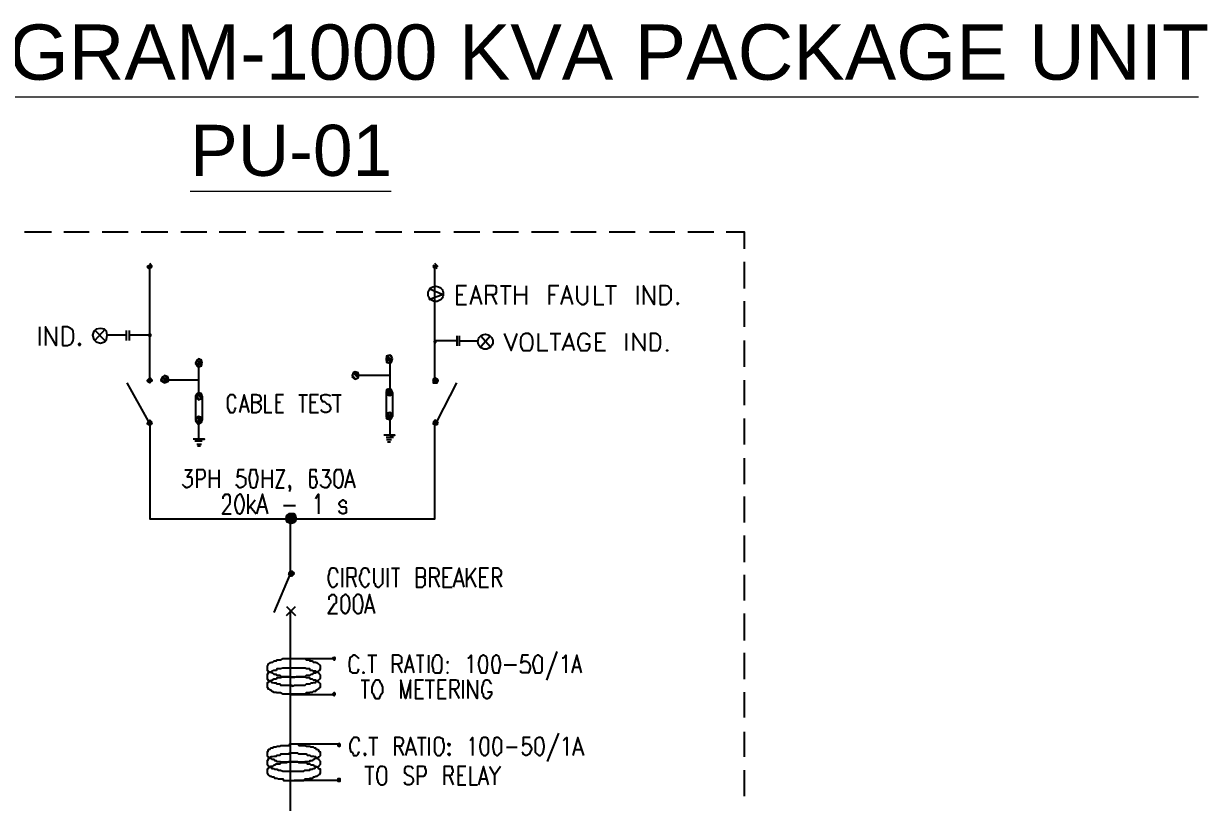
# Model space of a CAD drawing. Header units: inches. Extents: x 105.5 to 113.1, y 43.8 to 60.2.
# Drawn here: x 107.605 to 111.108, y 57.873 to 60.177 of the extents above; entities that cross this region are included whole.
import ezdxf

# ---------------------------------------------------------------- set-up
doc = ezdxf.new("R2010")
doc.units = ezdxf.units.IN
doc.header["$MEASUREMENT"] = 0
doc.layers.add('PDF_Geometry', color=7, linetype='Continuous', true_color=0x989898)
doc.layers.add('PDF_Solid Fills', color=7, linetype='Continuous')
doc.layers.add('PDF_Text', color=7, linetype='Continuous')
doc.styles.add('PDF ArialMT', font='arial.ttf')

msp = doc.modelspace()

# ---------------------------------------------------------------- linework, layer by layer
at = {"layer": 'PDF_Geometry', "color": 7, "lineweight": 5, "true_color": 0xffffff}
for points in [[(105.7075, 59.9608), (111.0821, 59.9608)], [(108.0973, 59.6818), (108.6923, 59.6818)]]:
    msp.add_lwpolyline(points, dxfattribs=at)
at = {"layer": 'PDF_Geometry', "color": 7, "lineweight": 25, "true_color": 0xffffff}
for points in [[(107.6076, 59.5614), (107.6869, 59.5614)], [(107.7238, 59.5614), (107.7991, 59.5614)], [(107.8374, 59.5614), (107.914, 59.5614)], [(107.9523, 59.5614), (108.0316, 59.5614)], [(108.0699, 59.5614), (108.1465, 59.5614)], [(108.1835, 59.5614), (108.2628, 59.5614)], [(108.3011, 59.5614), (108.3763, 59.5614)], [(108.416, 59.5614), (108.4913, 59.5614)], [(108.5296, 59.5614), (108.6089, 59.5614)], [(108.6458, 59.5614), (108.7238, 59.5614)], [(108.7607, 59.5614), (108.8373, 59.5614)], [(108.8784, 59.5614), (108.955, 59.5614)], [(108.9933, 59.5614), (109.0699, 59.5614)], [(109.1082, 59.5614), (109.1875, 59.5614)], [(109.2245, 59.5614), (109.2997, 59.5614)], [(109.338, 59.5614), (109.4146, 59.5614)], [(109.457, 59.5614), (109.5323, 59.5614)], [(109.5706, 59.5614), (109.6472, 59.5614)], [(109.6841, 59.5614), (109.7375, 59.5614), (109.7375, 59.5108)], [(107.9783, 59.452), (107.9701, 59.4602)], [(107.9755, 59.452), (107.9701, 59.4574)], [(107.981, 59.452), (107.9742, 59.4629)], [(107.9851, 59.4547), (107.9755, 59.4629)], [(107.9851, 59.4574), (107.9783, 59.467)], [(107.9783, 59.1209), (107.9783, 59.4574)], [(108.8291, 59.452), (108.8168, 59.4629)], [(108.825, 59.452), (108.8168, 59.4602)], [(108.8223, 59.452), (108.8168, 59.4574)], [(108.8291, 59.4547), (108.8209, 59.4629)], [(108.8319, 59.4574), (108.8223, 59.467)], [(108.8223, 59.1209), (108.8223, 59.4574)], [(109.7375, 59.4725), (109.7375, 59.3932)], [(108.8045, 59.3932), (108.8469, 59.3754), (108.8045, 59.3603)], [(108.9153, 59.4014), (108.8866, 59.4014), (108.8866, 59.3466), (108.9153, 59.3466)], [(108.9605, 59.3466), (108.9427, 59.4014), (108.9263, 59.3466)], [(108.9728, 59.3754), (108.996, 59.3754), (109.0015, 59.3781), (109.0042, 59.3822), (109.0042, 59.3863), (109.0042, 59.3904), (109.0042, 59.3959), (109.0015, 59.4), (108.996, 59.4014), (108.9728, 59.4014), (108.9728, 59.3466)], [(109.0165, 59.4014), (109.048, 59.4014)], [(109.0302, 59.4014), (109.0302, 59.3466)], [(109.059, 59.4014), (109.059, 59.3466)], [(109.0918, 59.4014), (109.0918, 59.3466)], [(109.1889, 59.4014), (109.1602, 59.4014), (109.1602, 59.3466)], [(109.2299, 59.3466), (109.2122, 59.4014), (109.1944, 59.3466)], [(109.2423, 59.4014), (109.2423, 59.3644), (109.245, 59.3562), (109.2518, 59.3494), (109.2559, 59.3466), (109.2628, 59.3466), (109.2682, 59.3494), (109.2737, 59.3562), (109.2737, 59.3644), (109.2737, 59.4014)], [(109.2956, 59.4014), (109.2956, 59.3466), (109.3216, 59.3466)], [(109.3271, 59.4014), (109.3599, 59.4014)], [(109.3421, 59.4014), (109.3421, 59.3466)], [(109.4215, 59.4014), (109.4215, 59.3466)], [(109.4707, 59.4014), (109.4707, 59.3466), (109.4392, 59.4014), (109.4392, 59.3466)], [(108.8866, 59.3754), (108.9044, 59.3754)], [(108.9317, 59.3672), (108.955, 59.3672)], [(108.9906, 59.3754), (109.0042, 59.3466)], [(109.059, 59.3754), (109.0918, 59.3754)], [(109.1602, 59.3754), (109.178, 59.3754)], [(109.2012, 59.3672), (109.2245, 59.3672)], [(109.7375, 59.3562), (109.7375, 59.2796)], [(107.6513, 59.2796), (107.6513, 59.2249)], [(107.7006, 59.2796), (107.7006, 59.2249), (107.6691, 59.2796), (107.6691, 59.2249)], [(107.9085, 59.255), (107.8524, 59.255), (107.8497, 59.2673), (107.8442, 59.2728), (107.8319, 59.2755), (107.8196, 59.2728), (107.8128, 59.2673), (107.8086, 59.255), (107.8128, 59.2427), (107.8196, 59.2358), (107.8319, 59.2317), (107.8442, 59.2358), (107.8497, 59.2427), (107.8524, 59.255)], [(107.8456, 59.2728), (107.8141, 59.2386)], [(107.8169, 59.2687), (107.8456, 59.2386)], [(107.9085, 59.2687), (107.9085, 59.2399)], [(107.9167, 59.2687), (107.9167, 59.2399)], [(107.9783, 59.255), (107.9167, 59.255)], [(107.9783, 59.2577), (107.9755, 59.2577), (107.9783, 59.2577)], [(107.9755, 59.2536), (107.9783, 59.2536), (107.9755, 59.2536)], [(107.9783, 59.2536), (107.981, 59.2536), (107.9783, 59.2536)], [(108.8866, 59.2536), (108.8866, 59.2235)], [(108.8934, 59.2536), (108.8934, 59.2235)], [(108.9577, 59.2536), (108.9864, 59.2208)], [(108.9864, 59.2536), (108.9577, 59.2208)], [(109.0275, 59.2605), (109.048, 59.2098), (109.0658, 59.2605)], [(109.1273, 59.2605), (109.1273, 59.2098), (109.1561, 59.2098)], [(109.1629, 59.2605), (109.1944, 59.2605)], [(109.178, 59.2605), (109.178, 59.2098)], [(109.2354, 59.2098), (109.219, 59.2605), (109.1985, 59.2098)], [(109.2806, 59.2495), (109.2778, 59.2536), (109.2737, 59.2577), (109.2682, 59.2605), (109.26, 59.2605), (109.2532, 59.2577), (109.2518, 59.2536), (109.2477, 59.2495), (109.245, 59.2399), (109.245, 59.229), (109.2477, 59.2208), (109.2518, 59.2139), (109.2532, 59.2098), (109.26, 59.2098), (109.2682, 59.2098), (109.2737, 59.2098), (109.2778, 59.2139), (109.2806, 59.2208), (109.2806, 59.229), (109.2682, 59.229)], [(109.3271, 59.2605), (109.2983, 59.2605), (109.2983, 59.2098), (109.3271, 59.2098)], [(109.3886, 59.2605), (109.3886, 59.2098)], [(109.442, 59.2605), (109.442, 59.2098), (109.4091, 59.2605), (109.4091, 59.2098)], [(108.8866, 59.2386), (108.8223, 59.2386), (108.825, 59.2386), (108.8223, 59.2386), (108.825, 59.2386), (108.8223, 59.2386)], [(108.8934, 59.2386), (108.9481, 59.2386)], [(109.2067, 59.2249), (109.2299, 59.2249)], [(109.2983, 59.2358), (109.3148, 59.2358)], [(109.7375, 59.2399), (109.7375, 59.162)], [(108.1246, 59.162), (108.1137, 59.1756)], [(108.1315, 59.1647), (108.1178, 59.1798)], [(108.1329, 59.1674), (108.1192, 59.1811)], [(108.1329, 59.1729), (108.1246, 59.1852)], [(108.691, 59.1756), (108.6773, 59.188)], [(108.6855, 59.1729), (108.6773, 59.1811)], [(108.6937, 59.1756), (108.6787, 59.1907)], [(108.6964, 59.1798), (108.6814, 59.1934)], [(108.6964, 59.1852), (108.6882, 59.1962)], [(108.6882, 59.1852), (108.6882, 59.0854)], [(108.1219, 59.162), (108.1137, 59.1702)], [(108.1219, 59.1729), (108.1219, 59.0744)], [(108.5952, 59.1291), (108.5802, 59.1442)], [(108.5966, 59.1319), (108.5815, 59.1469)], [(108.5966, 59.136), (108.5884, 59.1469)], [(107.981, 58.991), (107.9742, 59.0006), (107.9112, 59.1141)], [(107.9851, 59.1209), (107.981, 59.1182), (107.9783, 59.1141), (107.9742, 59.1182), (107.9701, 59.1209), (107.9742, 59.125), (107.9783, 59.1291), (107.981, 59.125), (107.9851, 59.1209), (107.9783, 59.1291)], [(107.9783, 59.1141), (107.9701, 59.1223)], [(107.9755, 59.1141), (107.9701, 59.1209)], [(107.981, 59.1182), (107.9742, 59.125)], [(107.9851, 59.1182), (107.9755, 59.125)], [(108.0248, 59.1141), (108.0111, 59.125)], [(108.0207, 59.1141), (108.0111, 59.1209)], [(108.0289, 59.1141), (108.0138, 59.1319)], [(108.0316, 59.1209), (108.0166, 59.1319)], [(108.0344, 59.1223), (108.022, 59.136)], [(108.1219, 59.1223), (108.022, 59.1223)], [(108.5884, 59.125), (108.5774, 59.1373)], [(108.5856, 59.125), (108.5774, 59.1319)], [(108.6882, 59.136), (108.5856, 59.136)], [(108.8168, 59.1209), (108.8223, 59.1291)], [(108.8168, 59.1182), (108.825, 59.1291)], [(108.825, 59.1141), (108.8319, 59.1209), (108.8291, 59.125), (108.8223, 59.1291), (108.8168, 59.125), (108.8168, 59.1209), (108.8168, 59.1141), (108.8223, 59.1141), (108.8291, 59.1141), (108.8319, 59.1209)], [(108.8168, 59.1141), (108.8291, 59.125)], [(108.8209, 59.1141), (108.8319, 59.1223)], [(108.8209, 58.991), (108.8291, 59.0006), (108.8866, 59.1141)], [(109.7375, 59.1223), (109.7375, 59.0484)], [(108.1246, 59.0635), (108.1137, 59.0785)], [(108.1219, 59.0635), (108.1137, 59.0744), (108.1137, 59.0334), (108.1137, 59.0033)], [(108.1315, 59.0676), (108.1178, 59.0813)], [(108.1329, 59.0703), (108.1192, 59.0854)], [(108.1329, 59.0772), (108.1246, 59.0854)], [(108.1329, 59.0744), (108.1329, 59.0334), (108.1329, 59.0033), (108.1246, 59.0142)], [(108.2327, 59.0676), (108.23, 59.0744), (108.2286, 59.0772), (108.2259, 59.0785), (108.2149, 59.0785), (108.2136, 59.0772), (108.2108, 59.0744), (108.2081, 59.0676), (108.2081, 59.0594), (108.2081, 59.0484), (108.2081, 59.0416), (108.2108, 59.0347), (108.2136, 59.0293), (108.2149, 59.0265), (108.2259, 59.0265), (108.2286, 59.0293), (108.23, 59.0347), (108.2327, 59.0416)], [(108.2724, 59.0265), (108.2573, 59.0785), (108.2437, 59.0265)], [(108.2806, 59.0566), (108.2943, 59.0566), (108.3011, 59.0594), (108.3038, 59.0594), (108.3079, 59.0635), (108.3079, 59.0703), (108.3038, 59.0772), (108.3011, 59.0772), (108.2943, 59.0785), (108.2806, 59.0785), (108.2806, 59.0265), (108.2943, 59.0265), (108.3011, 59.0293), (108.3038, 59.0334), (108.3079, 59.0375), (108.3079, 59.0443), (108.3038, 59.0498), (108.3011, 59.0525), (108.2943, 59.0566)], [(108.3189, 59.0785), (108.3189, 59.0265), (108.3394, 59.0265)], [(108.3736, 59.0785), (108.3517, 59.0785), (108.3517, 59.0265), (108.3736, 59.0265)], [(108.4188, 59.0785), (108.4447, 59.0785)], [(108.4297, 59.0785), (108.4297, 59.0265)], [(108.4776, 59.0785), (108.453, 59.0785), (108.453, 59.0265), (108.4776, 59.0265)], [(108.5131, 59.0744), (108.509, 59.0772), (108.5022, 59.0785), (108.4954, 59.0785), (108.4885, 59.0772), (108.4844, 59.0744), (108.4844, 59.0676), (108.4885, 59.0621), (108.4885, 59.0594), (108.4954, 59.0594), (108.5022, 59.0525), (108.509, 59.0498), (108.509, 59.0484), (108.5131, 59.0416), (108.5131, 59.0347), (108.509, 59.0293), (108.5022, 59.0265), (108.4954, 59.0265), (108.4885, 59.0293), (108.4844, 59.0347)], [(108.5172, 59.0785), (108.5446, 59.0785)], [(108.5337, 59.0785), (108.5337, 59.0265)], [(108.691, 59.0772), (108.6773, 59.0922)], [(108.6855, 59.0772), (108.6773, 59.0854), (108.6773, 59.0443), (108.6773, 59.0142)], [(108.6937, 59.0785), (108.6787, 59.0936)], [(108.6964, 59.0813), (108.6814, 59.0963)], [(108.6964, 59.0881), (108.6882, 59.0963)], [(108.6964, 59.0854), (108.6964, 59.0443), (108.6964, 59.0142), (108.6882, 59.0265)], [(108.2464, 59.0443), (108.2655, 59.0443)], [(108.3517, 59.0566), (108.3654, 59.0566)], [(108.453, 59.0566), (108.4694, 59.0566)], [(107.9851, 58.991), (107.9755, 59.0033)], [(107.9851, 58.9964), (107.9783, 59.0033)], [(108.1219, 59.0033), (108.1219, 58.9472), (108.1397, 58.9472), (108.1069, 58.9472)], [(108.1246, 58.9937), (108.1137, 59.006)], [(108.1219, 58.9937), (108.1137, 59.0006)], [(108.1315, 58.9937), (108.1178, 59.0115)], [(108.1329, 59.0006), (108.1192, 59.0115)], [(108.6882, 59.0142), (108.6882, 58.9595), (108.7033, 58.9595), (108.6705, 58.9595)], [(108.691, 59.006), (108.6773, 59.0183)], [(108.6855, 59.006), (108.6773, 59.0115)], [(108.6937, 59.006), (108.6787, 59.0238)], [(108.6964, 59.0115), (108.6814, 59.0238)], [(108.8168, 58.9964), (108.8223, 59.0033)], [(108.8168, 58.991), (108.825, 59.0033)], [(109.7375, 59.0088), (109.7375, 58.9322)], [(107.9783, 58.9896), (107.9701, 58.9964)], [(107.9755, 58.9896), (107.9701, 58.9937)], [(107.9783, 58.9937), (107.9783, 58.7119), (108.8223, 58.7119), (108.8223, 58.9937)], [(108.8209, 58.9896), (108.8291, 58.9964)], [(108.825, 58.9896), (108.8291, 58.9937)], [(108.1329, 58.9417), (108.111, 58.9417)], [(108.1315, 58.9322), (108.1178, 58.9322)], [(108.6992, 58.9527), (108.6773, 58.9527)], [(108.6937, 58.9458), (108.6787, 58.9458)], [(108.691, 58.939), (108.6814, 58.939)], [(108.1287, 58.9267), (108.1192, 58.9267)], [(109.7375, 58.8911), (109.7375, 58.8145)], [(108.0822, 58.8569), (108.1028, 58.8569), (108.0891, 58.8364), (108.0959, 58.8364), (108.1, 58.8364), (108.1028, 58.8323), (108.1028, 58.8241), (108.1028, 58.8172), (108.1028, 58.8131), (108.0959, 58.8063), (108.0891, 58.8036), (108.0863, 58.8036), (108.0822, 58.8063), (108.0781, 58.8104), (108.0754, 58.8131)], [(108.1178, 58.8296), (108.1329, 58.8296), (108.137, 58.8323), (108.1397, 58.8364), (108.1424, 58.8391), (108.1424, 58.8473), (108.1397, 58.8542), (108.137, 58.8569), (108.1329, 58.8569), (108.1178, 58.8569), (108.1178, 58.8036)], [(108.1547, 58.8569), (108.1547, 58.8036)], [(108.1547, 58.8323), (108.1821, 58.8323)], [(108.1821, 58.8569), (108.1821, 58.8036)], [(108.2573, 58.8569), (108.2396, 58.8569), (108.2368, 58.8364), (108.2396, 58.8364), (108.2437, 58.8391), (108.2478, 58.8391), (108.2546, 58.8364), (108.2614, 58.8323), (108.2614, 58.8241), (108.2614, 58.8172), (108.2614, 58.8131), (108.2546, 58.8063), (108.2478, 58.8036), (108.2437, 58.8036), (108.2396, 58.8063), (108.2368, 58.8104), (108.2327, 58.8131)], [(108.3121, 58.8569), (108.3121, 58.8036)], [(108.3121, 58.8323), (108.3394, 58.8323)], [(108.3394, 58.8569), (108.3394, 58.8036)], [(108.3517, 58.8569), (108.3763, 58.8569), (108.3517, 58.8036), (108.3763, 58.8036)], [(108.4707, 58.8501), (108.4707, 58.8569), (108.4653, 58.8569), (108.4598, 58.8569), (108.453, 58.8569), (108.4516, 58.8473), (108.4516, 58.8364), (108.4516, 58.8213), (108.4516, 58.8131), (108.453, 58.8063), (108.4598, 58.8036), (108.4625, 58.8036), (108.4694, 58.8063), (108.4707, 58.8131), (108.4735, 58.8172), (108.4735, 58.8213), (108.4707, 58.8296), (108.4694, 58.8364), (108.4625, 58.8364), (108.4598, 58.8364), (108.453, 58.8364), (108.4516, 58.8296), (108.4516, 58.8213)], [(108.4885, 58.8569), (108.509, 58.8569), (108.4981, 58.8364), (108.5022, 58.8364), (108.5063, 58.8364), (108.509, 58.8323), (108.5131, 58.8241), (108.5131, 58.8172), (108.509, 58.8131), (108.5063, 58.8063), (108.5008, 58.8036), (108.4954, 58.8036), (108.4885, 58.8063), (108.4844, 58.8104), (108.4844, 58.8131)], [(108.5856, 58.8036), (108.5706, 58.8569), (108.5555, 58.8036)], [(108.3941, 58.8063), (108.3914, 58.8036), (108.3914, 58.8063), (108.3914, 58.8104), (108.3941, 58.8063), (108.3941, 58.7995), (108.3914, 58.7954), (108.3914, 58.7926)], [(108.5624, 58.8213), (108.5815, 58.8213)], [(108.1958, 58.7707), (108.1958, 58.7776), (108.1985, 58.7803), (108.2012, 58.7844), (108.2108, 58.7844), (108.2136, 58.7803), (108.2149, 58.7776), (108.2149, 58.7707), (108.2149, 58.7694), (108.2149, 58.7625), (108.2136, 58.7543), (108.193, 58.727), (108.219, 58.727)], [(108.2683, 58.7844), (108.2683, 58.727)], [(108.2902, 58.7666), (108.2683, 58.7393)], [(108.3271, 58.727), (108.3121, 58.7844), (108.2943, 58.727)], [(108.4694, 58.7707), (108.4707, 58.7735), (108.4776, 58.7844), (108.4776, 58.727)], [(108.5597, 58.7557), (108.5597, 58.7625), (108.5528, 58.7666), (108.5473, 58.7666), (108.5419, 58.7625), (108.5378, 58.7557), (108.5419, 58.7516), (108.5446, 58.7475), (108.5555, 58.7475), (108.5597, 58.7447), (108.5597, 58.7393), (108.5597, 58.7365), (108.5597, 58.7297), (108.5528, 58.727), (108.5473, 58.727), (108.5419, 58.7297), (108.5378, 58.7365)], [(109.7375, 58.7776), (109.7375, 58.701)], [(108.2765, 58.7475), (108.2929, 58.727)], [(108.3011, 58.7475), (108.3216, 58.7475)], [(108.3736, 58.7516), (108.4092, 58.7516)], [(108.3941, 58.7119), (108.3941, 58.5491), (108.3941, 58.5464)], [(109.7375, 58.6627), (109.7375, 58.5833)], [(108.3941, 58.5491), (108.3449, 58.4342)], [(108.3914, 58.5573), (108.4051, 58.5491), (108.3982, 58.5423), (108.39, 58.5505), (108.3941, 58.5573)], [(108.401, 58.5464), (108.3914, 58.5546)], [(108.3914, 58.5464), (108.401, 58.5546)], [(108.535, 58.5505), (108.5337, 58.5573), (108.5296, 58.5642), (108.5241, 58.5655), (108.5172, 58.5655), (108.5131, 58.5642), (108.509, 58.5573), (108.509, 58.5505), (108.5063, 58.5423), (108.5063, 58.5313), (108.509, 58.5218), (108.509, 58.5204), (108.5131, 58.5136), (108.5172, 58.5095), (108.5241, 58.5095), (108.5296, 58.5136), (108.5337, 58.5204), (108.535, 58.5218)], [(108.5473, 58.5655), (108.5473, 58.5095)], [(108.5624, 58.5396), (108.5802, 58.5396), (108.5856, 58.5423), (108.5884, 58.5423), (108.5884, 58.5491), (108.5884, 58.5546), (108.5884, 58.5601), (108.5856, 58.5642), (108.5802, 58.5655), (108.5624, 58.5655), (108.5624, 58.5095)], [(108.628, 58.5505), (108.6267, 58.5573), (108.6239, 58.5642), (108.6171, 58.5655), (108.613, 58.5655), (108.6089, 58.5642), (108.6034, 58.5573), (108.6034, 58.5505), (108.5993, 58.5423), (108.5993, 58.5313), (108.6034, 58.5218), (108.6034, 58.5204), (108.6089, 58.5136), (108.613, 58.5095), (108.6171, 58.5095), (108.6239, 58.5136), (108.6267, 58.5204), (108.628, 58.5218)], [(108.6417, 58.5655), (108.6417, 58.5245), (108.6445, 58.5204), (108.6458, 58.5136), (108.6527, 58.5095), (108.6568, 58.5095), (108.6609, 58.5136), (108.6677, 58.5204), (108.6677, 58.5245), (108.6677, 58.5655)], [(108.6814, 58.5655), (108.6814, 58.5095)], [(108.6937, 58.5655), (108.717, 58.5655)], [(108.706, 58.5655), (108.706, 58.5095)], [(108.7676, 58.5396), (108.7854, 58.5396), (108.7895, 58.5423), (108.7936, 58.5423), (108.7936, 58.5491), (108.7936, 58.5546), (108.7936, 58.5601), (108.7895, 58.5642), (108.7854, 58.5655), (108.7676, 58.5655), (108.7676, 58.5095), (108.7854, 58.5095), (108.7895, 58.5136), (108.7936, 58.5163), (108.7936, 58.5218), (108.7936, 58.5272), (108.7936, 58.5341), (108.7895, 58.5368), (108.7854, 58.5396)], [(108.8072, 58.5396), (108.8223, 58.5396), (108.8291, 58.5423), (108.8319, 58.5423), (108.8346, 58.5491), (108.8346, 58.5546), (108.8319, 58.5601), (108.8291, 58.5642), (108.8223, 58.5655), (108.8072, 58.5655), (108.8072, 58.5095)], [(108.8729, 58.5655), (108.8469, 58.5655), (108.8469, 58.5095), (108.8729, 58.5095)], [(108.9085, 58.5095), (108.8934, 58.5655), (108.8756, 58.5095)], [(108.9153, 58.5655), (108.9153, 58.5095)], [(108.9427, 58.5655), (108.9153, 58.5272)], [(108.981, 58.5655), (108.955, 58.5655), (108.955, 58.5095), (108.981, 58.5095)], [(108.9933, 58.5396), (109.0083, 58.5396), (109.0124, 58.5423), (109.0165, 58.5423), (109.0193, 58.5491), (109.0193, 58.5546), (109.0165, 58.5601), (109.0124, 58.5642), (109.0083, 58.5655), (108.9933, 58.5655), (108.9933, 58.5095)], [(109.7375, 58.5464), (109.7375, 58.4698)], [(108.5774, 58.5396), (108.5884, 58.5095)], [(108.8209, 58.5396), (108.8346, 58.5095)], [(108.8469, 58.5396), (108.8606, 58.5396)], [(108.8825, 58.5272), (108.9016, 58.5272)], [(108.9263, 58.5423), (108.9427, 58.5095)], [(108.955, 58.5396), (108.9728, 58.5396)], [(109.0042, 58.5396), (109.0193, 58.5095)], [(108.509, 58.4725), (108.509, 58.4766), (108.509, 58.4807), (108.5131, 58.4835), (108.5159, 58.4876), (108.5241, 58.4876), (108.5268, 58.4835), (108.5296, 58.4807), (108.5296, 58.4766), (108.5296, 58.4698), (108.5296, 58.4629), (108.5241, 58.4588), (108.5063, 58.4315), (108.5337, 58.4315)], [(108.6445, 58.4315), (108.628, 58.4876), (108.6144, 58.4315)], [(108.3832, 58.452), (108.4092, 58.426)], [(108.3832, 58.426), (108.4092, 58.452)], [(108.3941, 58.4397), (108.3941, 57.1784), (108.3941, 57.1278), (108.3941, 56.7571)], [(108.6212, 58.4479), (108.6417, 58.4479)], [(109.7375, 58.4315), (109.7375, 58.3521)], [(108.5966, 58.2974), (108.5952, 58.3002), (108.5911, 58.3043), (108.5856, 58.3084), (108.5802, 58.3084), (108.5774, 58.3043), (108.5706, 58.3002), (108.5706, 58.2974), (108.5679, 58.2865), (108.5679, 58.2755), (108.5706, 58.2673), (108.5706, 58.2605), (108.5774, 58.2564), (108.5802, 58.2564), (108.5856, 58.2564), (108.5911, 58.2564), (108.5952, 58.2605), (108.5966, 58.2673)], [(108.6239, 58.3084), (108.6499, 58.3084)], [(108.6349, 58.3084), (108.6349, 58.2564)], [(108.6964, 58.2824), (108.7142, 58.2824), (108.7211, 58.2851), (108.7238, 58.2865), (108.7238, 58.2933), (108.7238, 58.3002), (108.7238, 58.3015), (108.7211, 58.3043), (108.7142, 58.3084), (108.6964, 58.3084), (108.6964, 58.2564)], [(108.7607, 58.2564), (108.7471, 58.3084), (108.732, 58.2564)], [(108.7676, 58.3084), (108.7895, 58.3084)], [(108.7785, 58.3084), (108.7785, 58.2564)], [(108.8031, 58.3084), (108.8031, 58.2564)], [(108.9194, 58.3002), (108.9222, 58.3002), (108.929, 58.3084), (108.929, 58.2564)], [(109.0986, 58.3084), (109.0808, 58.3084), (109.0767, 58.2851), (109.0808, 58.2865), (109.0863, 58.2906), (109.0918, 58.2906), (109.0986, 58.2865), (109.1014, 58.2824), (109.1041, 58.2755), (109.1041, 58.2701), (109.1014, 58.2605), (109.0986, 58.2564), (109.0918, 58.2564), (109.0863, 58.2564), (109.0808, 58.2564), (109.0767, 58.2578), (109.0767, 58.2632)], [(109.1834, 58.3193), (109.152, 58.2345)], [(109.1985, 58.3002), (109.2026, 58.3002), (109.2094, 58.3084), (109.2094, 58.2564)], [(109.2559, 58.2564), (109.2423, 58.3084), (109.2272, 58.2564)], [(109.7375, 58.3152), (109.7375, 58.2372)], [(108.5241, 58.2974), (108.3941, 58.2974)], [(108.7115, 58.2824), (108.7238, 58.2564)], [(108.7389, 58.2728), (108.7566, 58.2728)], [(109.0275, 58.2796), (109.0631, 58.2796)], [(109.234, 58.2728), (109.2518, 58.2728)], [(108.6034, 58.2345), (108.628, 58.2345)], [(108.6144, 58.2345), (108.6144, 58.1798)], [(108.7498, 58.1798), (108.7498, 58.2345), (108.7347, 58.1798), (108.7211, 58.2345), (108.7211, 58.1798)], [(108.7881, 58.2345), (108.7648, 58.2345), (108.7648, 58.1798), (108.7881, 58.1798)], [(108.7936, 58.2345), (108.8209, 58.2345)], [(108.8072, 58.2345), (108.8072, 58.1798)], [(108.8551, 58.2345), (108.8319, 58.2345), (108.8319, 58.1798), (108.8551, 58.1798)], [(108.8674, 58.2085), (108.8839, 58.2085), (108.8907, 58.2126), (108.8907, 58.214), (108.8934, 58.2195), (108.8934, 58.2236), (108.8907, 58.2277), (108.8907, 58.2318), (108.8839, 58.2345), (108.8674, 58.2345), (108.8674, 58.1798)], [(108.9044, 58.2345), (108.9044, 58.1798)], [(108.9468, 58.2345), (108.9468, 58.1798), (108.9194, 58.2345), (108.9194, 58.1798)], [(108.9906, 58.2236), (108.9864, 58.2263), (108.9837, 58.2318), (108.9782, 58.2345), (108.9728, 58.2345), (108.9687, 58.2318), (108.9646, 58.2263), (108.9646, 58.2236), (108.9605, 58.214), (108.9605, 58.1989), (108.9646, 58.1935), (108.9646, 58.188), (108.9687, 58.1825), (108.9728, 58.1798), (108.9782, 58.1798), (108.9837, 58.1825), (108.9864, 58.188), (108.9906, 58.1935), (108.9906, 58.1989), (108.9782, 58.1989)], [(108.7648, 58.2085), (108.7785, 58.2085)], [(108.8319, 58.2085), (108.8469, 58.2085)], [(108.8784, 58.2085), (108.8934, 58.1798)], [(109.7375, 58.1989), (109.7375, 58.1237)], [(108.5241, 58.1907), (108.3941, 58.1907)], [(108.5993, 58.0526), (108.5966, 58.0594), (108.5952, 58.0621), (108.5911, 58.0649), (108.5815, 58.0649), (108.5802, 58.0621), (108.5774, 58.0594), (108.5733, 58.0526), (108.5706, 58.0444), (108.5706, 58.0334), (108.5733, 58.0225), (108.5774, 58.0211), (108.5802, 58.0156), (108.5815, 58.0115), (108.5911, 58.0115), (108.5952, 58.0156), (108.5966, 58.0211), (108.5993, 58.0225)], [(108.6267, 58.0649), (108.6527, 58.0649)], [(108.639, 58.0649), (108.639, 58.0115)], [(108.7033, 58.0403), (108.717, 58.0403), (108.7238, 58.0403), (108.7252, 58.0444), (108.7293, 58.0512), (108.7293, 58.0553), (108.7252, 58.0621), (108.7238, 58.0621), (108.717, 58.0649), (108.7033, 58.0649), (108.7033, 58.0115)], [(108.7676, 58.0115), (108.7498, 58.0649), (108.7347, 58.0115)], [(108.7703, 58.0649), (108.7963, 58.0649)], [(108.7826, 58.0649), (108.7826, 58.0115)], [(108.8045, 58.0649), (108.8045, 58.0115)], [(108.9263, 58.0553), (108.929, 58.0594), (108.9331, 58.0649), (108.9331, 58.0115)], [(109.1041, 58.0649), (109.0836, 58.0649), (109.0836, 58.0403), (109.0836, 58.0444), (109.0904, 58.0471), (109.0945, 58.0471), (109.1014, 58.0444), (109.1041, 58.0403), (109.1082, 58.0334), (109.1082, 58.0266), (109.1041, 58.0211), (109.1014, 58.0156), (109.0945, 58.0115), (109.0904, 58.0115), (109.0836, 58.0156), (109.0836, 58.0184), (109.0808, 58.0211)], [(109.1875, 58.0772), (109.1547, 57.9937)], [(109.2026, 58.0553), (109.2067, 58.0594), (109.2122, 58.0649), (109.2122, 58.0115)], [(109.2628, 58.0115), (109.245, 58.0649), (109.2299, 58.0115)], [(109.7375, 58.0813), (109.7375, 58.0074)], [(108.5378, 58.0444), (108.4051, 58.0444)], [(108.7142, 58.0403), (108.7293, 58.0115)], [(108.7402, 58.0293), (108.7607, 58.0293)], [(109.0343, 58.0361), (109.0658, 58.0361)], [(109.2354, 58.0293), (109.2559, 58.0293)], [(108.6144, 57.9787), (108.6417, 57.9787)], [(108.628, 57.9787), (108.628, 57.924)], [(108.758, 57.9705), (108.7525, 57.9773), (108.7471, 57.9787), (108.7402, 57.9787), (108.7347, 57.9773), (108.732, 57.9705), (108.732, 57.965), (108.732, 57.9595), (108.7347, 57.9595), (108.7389, 57.9554), (108.7498, 57.95), (108.7525, 57.9486), (108.7566, 57.9445), (108.758, 57.9377), (108.758, 57.9336), (108.7525, 57.9267), (108.7471, 57.924), (108.7402, 57.924), (108.7347, 57.9267), (108.732, 57.9336)], [(108.7703, 57.95), (108.7881, 57.95), (108.7936, 57.9527), (108.7936, 57.9554), (108.7963, 57.9595), (108.7963, 57.9678), (108.7936, 57.9732), (108.7936, 57.9773), (108.7881, 57.9787), (108.7703, 57.9787), (108.7703, 57.924)], [(108.8497, 57.9527), (108.8674, 57.9527), (108.8729, 57.9554), (108.8729, 57.9595), (108.8756, 57.9623), (108.8756, 57.9678), (108.8729, 57.9732), (108.8729, 57.9773), (108.8674, 57.9787), (108.8497, 57.9787), (108.8497, 57.924)], [(108.8647, 57.9527), (108.8756, 57.924)], [(108.9139, 57.9787), (108.8907, 57.9787), (108.8907, 57.924), (108.9139, 57.924)], [(108.8907, 57.9527), (108.9044, 57.9527)], [(108.9263, 57.9787), (108.9263, 57.924), (108.9481, 57.924)], [(108.981, 57.924), (108.9659, 57.9787), (108.9509, 57.924)], [(108.9837, 57.9787), (108.9988, 57.9527), (108.9988, 57.924)], [(109.0165, 57.9787), (108.9988, 57.9527)], [(109.7375, 57.9678), (109.7375, 57.8911)], [(108.5378, 57.9377), (108.4051, 57.9377)], [(108.9577, 57.9418), (108.9755, 57.9418)]]:
    msp.add_lwpolyline(points, dxfattribs=at)
for points in [[(109.4885, 59.3466), (109.5063, 59.3466), (109.5117, 59.3494), (109.5172, 59.3562), (109.5213, 59.3603), (109.5213, 59.3672), (109.5213, 59.3822), (109.5213, 59.3904), (109.5172, 59.3932), (109.5117, 59.4), (109.5063, 59.4014), (109.4885, 59.4014)], [(109.5405, 59.3521), (109.5391, 59.3494), (109.5405, 59.3466), (109.5432, 59.3494)], [(107.7197, 59.2249), (107.7348, 59.2249), (107.7444, 59.229), (107.7471, 59.2317), (107.7512, 59.2386), (107.7526, 59.2468), (107.7526, 59.2577), (107.7512, 59.2673), (107.7471, 59.2728), (107.7444, 59.2755), (107.7348, 59.2796), (107.7197, 59.2796)], [(107.9755, 59.2577), (107.9783, 59.255), (107.9783, 59.2577), (107.9755, 59.2577), (107.9755, 59.255), (107.9783, 59.255)], [(107.981, 59.255), (107.981, 59.2577), (107.9783, 59.2577), (107.9755, 59.2577), (107.9755, 59.255), (107.9755, 59.2536), (107.9783, 59.2536), (107.981, 59.2536)], [(107.9755, 59.255), (107.9783, 59.2536), (107.9783, 59.255), (107.9755, 59.255), (107.9755, 59.2536), (107.9783, 59.2536)], [(107.9783, 59.2577), (107.981, 59.255), (107.981, 59.2577), (107.9783, 59.2577), (107.981, 59.255), (107.9783, 59.255), (107.9783, 59.2577), (107.981, 59.2577)], [(107.9783, 59.255), (107.981, 59.2536), (107.981, 59.255), (107.9783, 59.255), (107.9783, 59.2536), (107.981, 59.2536)], [(109.0904, 59.2605), (109.0836, 59.2577), (109.0808, 59.2536), (109.0767, 59.2495), (109.0754, 59.2399), (109.0754, 59.229), (109.0767, 59.2208), (109.0808, 59.2139), (109.0836, 59.2098), (109.0904, 59.2098), (109.0986, 59.2098), (109.1041, 59.2098), (109.1082, 59.2139), (109.1096, 59.2208), (109.1123, 59.229), (109.1123, 59.2399), (109.1096, 59.2495), (109.1082, 59.2536), (109.1041, 59.2577), (109.0986, 59.2605)], [(109.4598, 59.2098), (109.4762, 59.2098), (109.4816, 59.2098), (109.4857, 59.2139), (109.4885, 59.2208), (109.4899, 59.229), (109.4899, 59.2399), (109.4885, 59.2495), (109.4857, 59.2536), (109.4816, 59.2577), (109.4762, 59.2605), (109.4598, 59.2605)], [(107.7703, 59.2317), (107.7676, 59.229), (107.7703, 59.2249), (107.7731, 59.229)], [(108.8223, 59.2399), (108.8209, 59.2386), (108.8223, 59.2386)], [(108.825, 59.2386), (108.8223, 59.2399), (108.8209, 59.2386), (108.8209, 59.2358), (108.8223, 59.2317), (108.825, 59.2358)], [(108.8209, 59.2386), (108.8223, 59.2386), (108.8209, 59.2386), (108.8223, 59.2386)], [(108.8209, 59.2386), (108.8223, 59.2358), (108.8223, 59.2386), (108.8209, 59.2386), (108.8209, 59.2358), (108.8223, 59.2358)], [(108.8209, 59.2358), (108.8223, 59.2358), (108.8223, 59.2317)], [(108.8223, 59.2399), (108.8223, 59.2386), (108.825, 59.2386)], [(108.8223, 59.2386), (108.825, 59.2358), (108.825, 59.2386), (108.8223, 59.2386), (108.8223, 59.2358), (108.825, 59.2358)], [(108.8223, 59.2358), (108.825, 59.2358), (108.8223, 59.2317)], [(109.5076, 59.2112), (109.5076, 59.2098), (109.5117, 59.2098)], [(108.1329, 59.1729), (108.1315, 59.1811), (108.1219, 59.1852), (108.1178, 59.1811), (108.1137, 59.1729), (108.1178, 59.1647), (108.1219, 59.162), (108.1315, 59.1647)], [(108.6964, 59.1852), (108.6937, 59.1934), (108.6882, 59.1962), (108.6787, 59.1934), (108.6773, 59.1852), (108.6787, 59.1756), (108.6882, 59.1729), (108.6937, 59.1756)], [(108.5966, 59.136), (108.5952, 59.1442), (108.5856, 59.1469), (108.5802, 59.1442), (108.5774, 59.136), (108.5802, 59.1291), (108.5856, 59.125), (108.5952, 59.1291)], [(108.0344, 59.1223), (108.0316, 59.1319), (108.022, 59.136), (108.0166, 59.1319), (108.0111, 59.1223), (108.0166, 59.1182), (108.022, 59.1141), (108.0316, 59.1182)], [(108.1329, 59.0744), (108.1315, 59.0813), (108.1219, 59.0854), (108.1178, 59.0813), (108.1137, 59.0744), (108.1178, 59.0676), (108.1219, 59.0635), (108.1315, 59.0676)], [(108.6964, 59.0854), (108.6937, 59.0936), (108.6882, 59.0963), (108.6787, 59.0936), (108.6773, 59.0854), (108.6787, 59.0785), (108.6882, 59.0772), (108.6937, 59.0785)], [(107.9851, 58.9937), (107.981, 59.0006), (107.9783, 59.0033), (107.9742, 59.0006), (107.9701, 58.9937), (107.9742, 58.991), (107.9783, 58.9896), (107.981, 58.991)], [(108.1329, 59.0033), (108.1315, 59.0115), (108.1219, 59.0142), (108.1178, 59.0115), (108.1137, 59.0033), (108.1178, 58.9964), (108.1219, 58.991), (108.1315, 58.9964)], [(108.6964, 59.0142), (108.6937, 59.0238), (108.6882, 59.0265), (108.6787, 59.0238), (108.6773, 59.0142), (108.6787, 59.0088), (108.6882, 59.006), (108.6937, 59.0088)], [(108.8319, 58.9937), (108.8291, 59.0006), (108.8223, 59.0033), (108.8209, 59.0006), (108.8168, 58.9937), (108.8209, 58.991), (108.8223, 58.9896), (108.8291, 58.991)], [(108.2833, 58.8569), (108.2765, 58.8569), (108.2751, 58.8473), (108.2724, 58.8364), (108.2724, 58.8282), (108.2751, 58.8131), (108.2765, 58.8063), (108.2833, 58.8036), (108.2861, 58.8036), (108.2929, 58.8063), (108.2943, 58.8131), (108.2984, 58.8282), (108.2984, 58.8364), (108.2943, 58.8473), (108.2929, 58.8569), (108.2861, 58.8569)], [(108.5337, 58.8569), (108.5296, 58.8569), (108.5241, 58.8473), (108.5241, 58.8364), (108.5241, 58.8282), (108.5241, 58.8131), (108.5296, 58.8063), (108.5337, 58.8036), (108.5378, 58.8036), (108.5446, 58.8063), (108.5473, 58.8131), (108.5501, 58.8282), (108.5501, 58.8364), (108.5473, 58.8473), (108.5446, 58.8569), (108.5378, 58.8569)], [(108.2437, 58.7844), (108.2368, 58.7803), (108.2327, 58.7707), (108.23, 58.7598), (108.23, 58.7516), (108.2327, 58.7393), (108.2368, 58.7297), (108.2437, 58.727), (108.2464, 58.727), (108.2505, 58.7297), (108.2546, 58.7393), (108.2573, 58.7516), (108.2573, 58.7598), (108.2546, 58.7707), (108.2505, 58.7803), (108.2464, 58.7844)], [(108.4119, 58.7119), (108.4092, 58.7215), (108.4051, 58.727), (108.3941, 58.727), (108.39, 58.727), (108.3832, 58.7215), (108.3804, 58.7119), (108.3832, 58.7037), (108.39, 58.701), (108.3941, 58.6982), (108.4051, 58.701), (108.4092, 58.7037)], [(108.3832, 58.7215), (108.4119, 58.7119), (108.4092, 58.7215), (108.3832, 58.7215), (108.3804, 58.7119), (108.4119, 58.7119)], [(108.39, 58.727), (108.4092, 58.7215), (108.4051, 58.727), (108.39, 58.727), (108.3832, 58.7215), (108.4092, 58.7215)], [(108.3941, 58.727), (108.39, 58.727), (108.4051, 58.727)], [(108.3804, 58.7119), (108.4092, 58.7037), (108.4119, 58.7119), (108.3804, 58.7119), (108.3832, 58.7037), (108.4092, 58.7037)], [(108.3832, 58.7037), (108.4051, 58.701), (108.4092, 58.7037), (108.3832, 58.7037), (108.39, 58.701), (108.4051, 58.701)], [(108.39, 58.701), (108.4051, 58.701), (108.3941, 58.6982)], [(108.4051, 58.5505), (108.3941, 58.5423), (108.39, 58.5491), (108.3982, 58.5573)], [(108.5555, 58.4876), (108.5501, 58.4835), (108.5446, 58.4766), (108.5446, 58.4629), (108.5446, 58.4547), (108.5446, 58.4438), (108.5501, 58.4342), (108.5555, 58.4315), (108.5597, 58.4315), (108.5638, 58.4342), (108.5679, 58.4438), (108.5706, 58.4547), (108.5706, 58.4629), (108.5679, 58.4766), (108.5638, 58.4835), (108.5597, 58.4876)], [(108.5911, 58.4876), (108.5884, 58.4835), (108.5815, 58.4766), (108.5815, 58.4629), (108.5815, 58.4547), (108.5815, 58.4438), (108.5884, 58.4342), (108.5911, 58.4315), (108.5966, 58.4315), (108.6034, 58.4342), (108.6062, 58.4438), (108.6089, 58.4547), (108.6089, 58.4629), (108.6062, 58.4766), (108.6034, 58.4835), (108.5966, 58.4876)], [(108.5268, 58.2974), (108.5268, 58.3002), (108.5241, 58.3015), (108.52, 58.3002), (108.52, 58.2974), (108.5241, 58.2933)], [(108.825, 58.3084), (108.8223, 58.3043), (108.8168, 58.3002), (108.8168, 58.2974), (108.8141, 58.2865), (108.8141, 58.2755), (108.8168, 58.2673), (108.8168, 58.2605), (108.8223, 58.2564), (108.825, 58.2564), (108.8346, 58.2564), (108.8373, 58.2564), (108.8401, 58.2605), (108.8428, 58.2673), (108.8428, 58.2755), (108.8428, 58.2865), (108.8428, 58.2974), (108.8401, 58.3002), (108.8373, 58.3043), (108.8346, 58.3084)], [(108.9646, 58.3084), (108.9577, 58.3043), (108.955, 58.3002), (108.9509, 58.2851), (108.9509, 58.2796), (108.955, 58.2632), (108.9577, 58.2564), (108.9646, 58.2564), (108.9659, 58.2564), (108.9728, 58.2564), (108.9755, 58.2632), (108.9782, 58.2796), (108.9782, 58.2851), (108.9755, 58.3002), (108.9728, 58.3043), (108.9659, 58.3084)], [(109.0015, 58.3084), (108.996, 58.3043), (108.9933, 58.3002), (108.9906, 58.2851), (108.9906, 58.2796), (108.9933, 58.2632), (108.996, 58.2564), (109.0015, 58.2564), (109.0042, 58.2564), (109.0111, 58.2564), (109.0124, 58.2632), (109.0165, 58.2796), (109.0165, 58.2851), (109.0124, 58.3002), (109.0111, 58.3043), (109.0042, 58.3084)], [(109.1246, 58.3084), (109.1191, 58.3043), (109.1164, 58.3002), (109.1123, 58.2851), (109.1123, 58.2796), (109.1164, 58.2632), (109.1191, 58.2564), (109.1246, 58.2564), (109.1301, 58.2564), (109.1342, 58.2564), (109.1397, 58.2632), (109.1397, 58.2796), (109.1397, 58.2851), (109.1397, 58.3002), (109.1342, 58.3043), (109.1301, 58.3084)], [(108.3257, 58.2701), (108.3257, 58.2673), (108.3257, 58.2632), (108.3271, 58.2632), (108.3271, 58.2605), (108.3298, 58.2605), (108.3298, 58.2578), (108.3339, 58.2578), (108.3367, 58.2578), (108.3394, 58.2564), (108.3408, 58.2564), (108.3449, 58.2523), (108.3476, 58.2523), (108.3517, 58.2523), (108.3545, 58.2495), (108.3586, 58.2495), (108.3627, 58.2495), (108.3654, 58.2454), (108.3722, 58.2454), (108.3736, 58.2454), (108.3804, 58.2454), (108.3832, 58.2454), (108.39, 58.2454), (108.3914, 58.2454), (108.3982, 58.2427), (108.401, 58.2427), (108.4064, 58.2427), (108.4119, 58.2454), (108.416, 58.2454), (108.4201, 58.2454), (108.4242, 58.2454), (108.4297, 58.2454), (108.4338, 58.2454), (108.4379, 58.2454), (108.442, 58.2495), (108.4447, 58.2495), (108.4516, 58.2495), (108.453, 58.2495), (108.4557, 58.2523), (108.4598, 58.2523), (108.4625, 58.2564), (108.4653, 58.2564), (108.4694, 58.2564), (108.4707, 58.2578), (108.4735, 58.2578), (108.4776, 58.2605), (108.4803, 58.2632), (108.483, 58.2673), (108.483, 58.2701), (108.483, 58.2728), (108.483, 58.2755), (108.4803, 58.2796), (108.4776, 58.2824), (108.4735, 58.2851), (108.4707, 58.2851), (108.4694, 58.2865), (108.4653, 58.2865), (108.4625, 58.2865), (108.4598, 58.2906), (108.4557, 58.2906), (108.453, 58.2906), (108.4516, 58.2933), (108.4447, 58.2933), (108.442, 58.2933), (108.4379, 58.2974), (108.4338, 58.2974), (108.4297, 58.2974), (108.4242, 58.2974), (108.4201, 58.2974), (108.416, 58.2974), (108.4119, 58.2974), (108.4064, 58.2974), (108.401, 58.2974), (108.3982, 58.2974), (108.3914, 58.2974), (108.39, 58.2974), (108.3832, 58.2974), (108.3804, 58.2974), (108.3736, 58.2974), (108.3722, 58.2974), (108.3654, 58.2933), (108.3627, 58.2933), (108.3586, 58.2933), (108.3545, 58.2933), (108.3517, 58.2906), (108.3476, 58.2906), (108.3449, 58.2906), (108.3408, 58.2865), (108.3394, 58.2865), (108.3367, 58.2851), (108.3339, 58.2851), (108.3298, 58.2824), (108.3271, 58.2796), (108.3257, 58.2755), (108.3257, 58.2728)], [(108.3257, 58.2427), (108.3257, 58.2413), (108.3257, 58.2372), (108.3271, 58.2372), (108.3271, 58.2345), (108.3298, 58.2345), (108.3298, 58.2318), (108.3339, 58.2318), (108.3367, 58.2318), (108.3394, 58.2277), (108.3408, 58.2277), (108.3449, 58.2263), (108.3476, 58.2263), (108.3517, 58.2263), (108.3545, 58.2236), (108.3586, 58.2236), (108.3627, 58.2236), (108.3654, 58.2195), (108.3722, 58.2195), (108.3736, 58.2195), (108.3804, 58.2195), (108.3832, 58.2195), (108.39, 58.2195), (108.3914, 58.2195), (108.3982, 58.2195), (108.401, 58.2167), (108.4064, 58.2195), (108.4119, 58.2195), (108.416, 58.2195), (108.4201, 58.2195), (108.4242, 58.2195), (108.4297, 58.2195), (108.4338, 58.2195), (108.4379, 58.2195), (108.442, 58.2236), (108.4447, 58.2236), (108.4516, 58.2236), (108.453, 58.2236), (108.4557, 58.2263), (108.4598, 58.2263), (108.4625, 58.2277), (108.4653, 58.2277), (108.4694, 58.2277), (108.4707, 58.2318), (108.4735, 58.2318), (108.4776, 58.2345), (108.4803, 58.2372), (108.483, 58.2413), (108.483, 58.2427), (108.483, 58.2454), (108.483, 58.2495), (108.4803, 58.2523), (108.4776, 58.2564), (108.4735, 58.2578), (108.4707, 58.2578), (108.4694, 58.2605), (108.4653, 58.2605), (108.4625, 58.2605), (108.4598, 58.2632), (108.4557, 58.2632), (108.453, 58.2632), (108.4516, 58.2673), (108.4447, 58.2673), (108.442, 58.2673), (108.4379, 58.2701), (108.4338, 58.2701), (108.4297, 58.2701), (108.4242, 58.2701), (108.4201, 58.2701), (108.416, 58.2701), (108.4119, 58.2701), (108.4064, 58.2701), (108.401, 58.2701), (108.3982, 58.2701), (108.3914, 58.2701), (108.39, 58.2701), (108.3832, 58.2701), (108.3804, 58.2701), (108.3736, 58.2701), (108.3722, 58.2701), (108.3654, 58.2673), (108.3627, 58.2673), (108.3586, 58.2673), (108.3545, 58.2673), (108.3517, 58.2632), (108.3476, 58.2632), (108.3449, 58.2632), (108.3408, 58.2605), (108.3394, 58.2605), (108.3367, 58.2578), (108.3339, 58.2578), (108.3298, 58.2564), (108.3271, 58.2564), (108.3271, 58.2523), (108.3257, 58.2523), (108.3257, 58.2495), (108.3257, 58.2454)], [(108.8606, 58.2906), (108.8579, 58.2865), (108.8606, 58.2851), (108.8606, 58.2865)], [(108.3257, 58.2167), (108.3257, 58.214), (108.3257, 58.2126), (108.3271, 58.2126), (108.3271, 58.2085), (108.3298, 58.2085), (108.3339, 58.2058), (108.3367, 58.2058), (108.3394, 58.2017), (108.3408, 58.2017), (108.3449, 58.1989), (108.3476, 58.1989), (108.3517, 58.1989), (108.3545, 58.1976), (108.3586, 58.1976), (108.3627, 58.1976), (108.3654, 58.1976), (108.3722, 58.1935), (108.3736, 58.1935), (108.3804, 58.1935), (108.3832, 58.1935), (108.39, 58.1935), (108.3914, 58.1935), (108.3982, 58.1935), (108.401, 58.1935), (108.4064, 58.1935), (108.4119, 58.1935), (108.416, 58.1935), (108.4201, 58.1935), (108.4242, 58.1935), (108.4297, 58.1935), (108.4338, 58.1935), (108.4379, 58.1935), (108.442, 58.1976), (108.4447, 58.1976), (108.4516, 58.1976), (108.453, 58.1989), (108.4557, 58.1989), (108.4598, 58.1989), (108.4625, 58.2017), (108.4653, 58.2017), (108.4694, 58.2017), (108.4707, 58.2058), (108.4735, 58.2058), (108.4776, 58.2085), (108.4803, 58.2126), (108.483, 58.214), (108.483, 58.2167), (108.483, 58.2195), (108.483, 58.2236), (108.4803, 58.2263), (108.4776, 58.2277), (108.4735, 58.2318), (108.4707, 58.2318), (108.4694, 58.2345), (108.4653, 58.2345), (108.4625, 58.2345), (108.4598, 58.2372), (108.4557, 58.2372), (108.453, 58.2372), (108.4516, 58.2413), (108.4447, 58.2413), (108.442, 58.2413), (108.4379, 58.2427), (108.4338, 58.2427), (108.4297, 58.2427), (108.4242, 58.2427), (108.4201, 58.2427), (108.416, 58.2427), (108.4119, 58.2427), (108.4064, 58.2427), (108.401, 58.2427), (108.3982, 58.2427), (108.3914, 58.2427), (108.39, 58.2427), (108.3832, 58.2427), (108.3804, 58.2427), (108.3736, 58.2427), (108.3722, 58.2427), (108.3654, 58.2413), (108.3627, 58.2413), (108.3586, 58.2413), (108.3545, 58.2413), (108.3517, 58.2372), (108.3476, 58.2372), (108.3449, 58.2372), (108.3408, 58.2345), (108.3394, 58.2345), (108.3367, 58.2318), (108.3339, 58.2318), (108.3298, 58.2277), (108.3271, 58.2277), (108.3271, 58.2263), (108.3257, 58.2263), (108.3257, 58.2236), (108.3257, 58.2195)], [(108.613, 58.2578), (108.6089, 58.2564), (108.613, 58.2564)], [(108.6458, 58.2345), (108.6445, 58.2318), (108.6417, 58.2263), (108.639, 58.2236), (108.6349, 58.214), (108.6349, 58.1989), (108.639, 58.1935), (108.6417, 58.188), (108.6445, 58.1825), (108.6458, 58.1798), (108.6568, 58.1798), (108.6595, 58.1825), (108.6609, 58.188), (108.6636, 58.1935), (108.6677, 58.1989), (108.6677, 58.214), (108.6636, 58.2236), (108.6609, 58.2263), (108.6595, 58.2318), (108.6568, 58.2345)], [(108.8606, 58.2578), (108.8579, 58.2564), (108.8606, 58.2564)], [(108.5268, 58.1907), (108.5268, 58.1935), (108.5241, 58.1976), (108.52, 58.1935), (108.52, 58.1907), (108.5241, 58.188)], [(108.8291, 58.0649), (108.825, 58.0621), (108.8223, 58.0594), (108.8209, 58.0526), (108.8209, 58.0444), (108.8209, 58.0334), (108.8209, 58.0225), (108.8223, 58.0211), (108.825, 58.0156), (108.8291, 58.0115), (108.8373, 58.0115), (108.8401, 58.0156), (108.8469, 58.0211), (108.8469, 58.0225), (108.8497, 58.0334), (108.8497, 58.0444), (108.8469, 58.0526), (108.8469, 58.0594), (108.8401, 58.0621), (108.8373, 58.0649)], [(108.9659, 58.0649), (108.9605, 58.0621), (108.9577, 58.0553), (108.955, 58.0403), (108.955, 58.0361), (108.9577, 58.0211), (108.9605, 58.0156), (108.9659, 58.0115), (108.9728, 58.0115), (108.9782, 58.0156), (108.981, 58.0211), (108.981, 58.0361), (108.981, 58.0403), (108.981, 58.0553), (108.9782, 58.0621), (108.9728, 58.0649)], [(109.0042, 58.0649), (108.9988, 58.0621), (108.996, 58.0553), (108.9933, 58.0403), (108.9933, 58.0361), (108.996, 58.0211), (108.9988, 58.0156), (109.0042, 58.0115), (109.0083, 58.0115), (109.0124, 58.0156), (109.0193, 58.0211), (109.0193, 58.0361), (109.0193, 58.0403), (109.0193, 58.0553), (109.0124, 58.0621), (109.0083, 58.0649)], [(109.1301, 58.0649), (109.1246, 58.0621), (109.1191, 58.0553), (109.1191, 58.0403), (109.1191, 58.0361), (109.1191, 58.0211), (109.1246, 58.0156), (109.1301, 58.0115), (109.1342, 58.0115), (109.1397, 58.0156), (109.1424, 58.0211), (109.1451, 58.0361), (109.1451, 58.0403), (109.1424, 58.0553), (109.1397, 58.0621), (109.1342, 58.0649)], [(108.3257, 58.0184), (108.3257, 58.0156), (108.3257, 58.0115), (108.3271, 58.0088), (108.3298, 58.0074), (108.3339, 58.0033), (108.3367, 58.0033), (108.3394, 58.0006), (108.3408, 58.0006), (108.3449, 58.0006), (108.3476, 57.9965), (108.3517, 57.9965), (108.3545, 57.9937), (108.3586, 57.9937), (108.3627, 57.9937), (108.3654, 57.9937), (108.3722, 57.9924), (108.3736, 57.9924), (108.3804, 57.9924), (108.3832, 57.9924), (108.39, 57.9924), (108.3914, 57.9924), (108.3982, 57.9924), (108.401, 57.9924), (108.4064, 57.9924), (108.4119, 57.9924), (108.416, 57.9924), (108.4201, 57.9924), (108.4242, 57.9924), (108.4297, 57.9924), (108.4338, 57.9924), (108.4379, 57.9937), (108.442, 57.9937), (108.4447, 57.9937), (108.4516, 57.9937), (108.453, 57.9965), (108.4557, 57.9965), (108.4598, 57.9965), (108.4625, 58.0006), (108.4653, 58.0006), (108.4694, 58.0033), (108.4707, 58.0033), (108.4735, 58.0033), (108.4776, 58.0074), (108.4803, 58.0088), (108.483, 58.0115), (108.483, 58.0156), (108.483, 58.0184), (108.483, 58.0211), (108.4803, 58.0225), (108.4776, 58.0266), (108.4735, 58.0293), (108.4707, 58.0293), (108.4694, 58.0334), (108.4653, 58.0334), (108.4625, 58.0361), (108.4598, 58.0361), (108.4557, 58.0361), (108.453, 58.0375), (108.4516, 58.0375), (108.4447, 58.0375), (108.442, 58.0375), (108.4379, 58.0403), (108.4338, 58.0403), (108.4297, 58.0403), (108.4242, 58.0403), (108.4201, 58.0403), (108.416, 58.0444), (108.4119, 58.0444), (108.4064, 58.0444), (108.401, 58.0444), (108.3982, 58.0444), (108.3914, 58.0444), (108.39, 58.0403), (108.3832, 58.0403), (108.3804, 58.0403), (108.3736, 58.0403), (108.3722, 58.0403), (108.3654, 58.0403), (108.3627, 58.0375), (108.3586, 58.0375), (108.3545, 58.0375), (108.3517, 58.0361), (108.3476, 58.0361), (108.3449, 58.0361), (108.3408, 58.0334), (108.3394, 58.0334), (108.3367, 58.0334), (108.3339, 58.0293), (108.3298, 58.0293), (108.3298, 58.0266), (108.3271, 58.0266), (108.3271, 58.0225), (108.3257, 58.0225), (108.3257, 58.0211)], [(108.3257, 57.9924), (108.3257, 57.9896), (108.3257, 57.9855), (108.3271, 57.9828), (108.3298, 57.9787), (108.3339, 57.9773), (108.3367, 57.9773), (108.3394, 57.9732), (108.3408, 57.9732), (108.3449, 57.9732), (108.3476, 57.9705), (108.3517, 57.9705), (108.3545, 57.9705), (108.3586, 57.9678), (108.3627, 57.9678), (108.3654, 57.9678), (108.3722, 57.965), (108.3736, 57.965), (108.3804, 57.965), (108.3832, 57.965), (108.39, 57.965), (108.3914, 57.965), (108.3982, 57.965), (108.401, 57.965), (108.4064, 57.965), (108.4119, 57.965), (108.416, 57.965), (108.4201, 57.965), (108.4242, 57.965), (108.4297, 57.965), (108.4338, 57.965), (108.4379, 57.9678), (108.442, 57.9678), (108.4447, 57.9678), (108.4516, 57.9678), (108.453, 57.9705), (108.4557, 57.9705), (108.4598, 57.9705), (108.4625, 57.9732), (108.4653, 57.9732), (108.4694, 57.9773), (108.4707, 57.9773), (108.4735, 57.9773), (108.4776, 57.9787), (108.4803, 57.9828), (108.483, 57.9855), (108.483, 57.9896), (108.483, 57.9924), (108.483, 57.9937), (108.4803, 57.9965), (108.4776, 58.0006), (108.4735, 58.0033), (108.4707, 58.0033), (108.4694, 58.0074), (108.4653, 58.0074), (108.4625, 58.0088), (108.4598, 58.0088), (108.4557, 58.0088), (108.453, 58.0115), (108.4516, 58.0115), (108.4447, 58.0115), (108.442, 58.0156), (108.4379, 58.0156), (108.4338, 58.0156), (108.4297, 58.0156), (108.4242, 58.0156), (108.4201, 58.0156), (108.416, 58.0184), (108.4119, 58.0184), (108.4064, 58.0184), (108.401, 58.0184), (108.3982, 58.0184), (108.3914, 58.0184), (108.39, 58.0156), (108.3832, 58.0156), (108.3804, 58.0156), (108.3736, 58.0156), (108.3722, 58.0156), (108.3654, 58.0156), (108.3627, 58.0115), (108.3586, 58.0115), (108.3545, 58.0115), (108.3517, 58.0088), (108.3476, 58.0088), (108.3449, 58.0088), (108.3408, 58.0074), (108.3394, 58.0074), (108.3367, 58.0074), (108.3339, 58.0033), (108.3298, 58.0033), (108.3298, 58.0006), (108.3271, 58.0006), (108.3271, 57.9965), (108.3257, 57.9965), (108.3257, 57.9937)], [(108.5419, 58.0444), (108.5378, 58.0471), (108.535, 58.0444), (108.535, 58.0403), (108.5378, 58.0375), (108.5419, 58.0403)], [(108.6144, 58.0184), (108.613, 58.0156), (108.6144, 58.0115), (108.6171, 58.0156)], [(108.8647, 58.0471), (108.8606, 58.0444), (108.8647, 58.0403), (108.8674, 58.0444)], [(108.8647, 58.0184), (108.8606, 58.0156), (108.8647, 58.0115), (108.8674, 58.0156)], [(108.3257, 57.965), (108.3257, 57.9623), (108.3257, 57.9595), (108.3271, 57.9554), (108.3298, 57.9527), (108.3339, 57.95), (108.3367, 57.95), (108.3394, 57.9486), (108.3408, 57.9486), (108.3449, 57.9486), (108.3476, 57.9445), (108.3517, 57.9445), (108.3545, 57.9445), (108.3586, 57.9418), (108.3627, 57.9418), (108.3654, 57.9418), (108.3722, 57.9418), (108.3736, 57.9377), (108.3804, 57.9377), (108.3832, 57.9377), (108.39, 57.9377), (108.3914, 57.9377), (108.3982, 57.9377), (108.401, 57.9377), (108.4064, 57.9377), (108.4119, 57.9377), (108.416, 57.9377), (108.4201, 57.9377), (108.4242, 57.9377), (108.4297, 57.9377), (108.4338, 57.9377), (108.4379, 57.9418), (108.442, 57.9418), (108.4447, 57.9418), (108.4516, 57.9418), (108.453, 57.9445), (108.4557, 57.9445), (108.4598, 57.9445), (108.4625, 57.9486), (108.4653, 57.9486), (108.4694, 57.95), (108.4707, 57.95), (108.4735, 57.95), (108.4776, 57.9527), (108.4803, 57.9554), (108.483, 57.9595), (108.483, 57.9623), (108.483, 57.965), (108.483, 57.9678), (108.483, 57.9705), (108.4803, 57.9705), (108.4776, 57.9732), (108.4735, 57.9773), (108.4707, 57.9773), (108.4694, 57.9787), (108.4653, 57.9787), (108.4625, 57.9828), (108.4598, 57.9828), (108.4557, 57.9828), (108.453, 57.9855), (108.4516, 57.9855), (108.4447, 57.9855), (108.442, 57.9896), (108.4379, 57.9896), (108.4338, 57.9896), (108.4297, 57.9896), (108.4242, 57.9896), (108.4201, 57.9896), (108.416, 57.9924), (108.4119, 57.9924), (108.4064, 57.9924), (108.401, 57.9924), (108.3982, 57.9924), (108.3914, 57.9924), (108.39, 57.9924), (108.3832, 57.9896), (108.3804, 57.9896), (108.3736, 57.9896), (108.3722, 57.9896), (108.3654, 57.9896), (108.3627, 57.9855), (108.3586, 57.9855), (108.3545, 57.9855), (108.3517, 57.9855), (108.3476, 57.9828), (108.3449, 57.9828), (108.3408, 57.9787), (108.3394, 57.9787), (108.3367, 57.9787), (108.3339, 57.9773), (108.3298, 57.9773), (108.3298, 57.9732), (108.3271, 57.9732), (108.3271, 57.9705), (108.3257, 57.9705), (108.3257, 57.9678)], [(108.6609, 57.9787), (108.6595, 57.9773), (108.6527, 57.9705), (108.6527, 57.965), (108.6499, 57.9595), (108.6499, 57.9445), (108.6527, 57.9349), (108.6527, 57.9336), (108.6595, 57.9267), (108.6609, 57.924), (108.6677, 57.924), (108.6732, 57.9267), (108.6773, 57.9336), (108.6787, 57.9349), (108.6787, 57.9445), (108.6787, 57.9595), (108.6787, 57.965), (108.6773, 57.9705), (108.6732, 57.9773), (108.6677, 57.9787)], [(108.5419, 57.9377), (108.5419, 57.9418), (108.5378, 57.9418), (108.535, 57.9418), (108.535, 57.9377), (108.535, 57.9349), (108.5378, 57.9349), (108.5419, 57.9349)]]:
    msp.add_lwpolyline(points, close=True, dxfattribs=at)
for centre, radius in [((108.8243, 59.3774), 0.0226), ((108.9714, 59.2358), 0.0221)]:
    msp.add_circle(centre, radius, dxfattribs=at)
at = {"layer": 'PDF_Solid Fills', "color": 7, "true_color": 0xffffff}
for points in [[(107.9755, 59.255), (107.9783, 59.255), (107.9755, 59.2577)], [(107.9783, 59.255), (107.9755, 59.2577), (107.9783, 59.2577)], [(107.9755, 59.2536), (107.9783, 59.2536), (107.9755, 59.255)], [(107.9783, 59.2536), (107.9755, 59.255), (107.9783, 59.255)], [(107.9783, 59.255), (107.981, 59.255), (107.9783, 59.2577)], [(107.981, 59.255), (107.9783, 59.2577), (107.981, 59.2577)], [(107.9783, 59.2536), (107.981, 59.2536), (107.9783, 59.255)], [(107.981, 59.2536), (107.9783, 59.255), (107.981, 59.255)], [(108.8223, 59.2399), (108.8209, 59.2386), (108.8223, 59.2386)], [(108.8209, 59.2386), (108.8209, 59.2345), (108.8223, 59.2345)], [(108.8209, 59.2386), (108.8223, 59.2386), (108.8223, 59.2345)], [(108.8209, 59.2345), (108.8223, 59.2345), (108.8223, 59.2317)], [(108.8223, 59.2399), (108.8223, 59.2386), (108.825, 59.2386)], [(108.8223, 59.2386), (108.8223, 59.2345), (108.825, 59.2345)], [(108.8223, 59.2386), (108.825, 59.2386), (108.825, 59.2345)], [(108.8223, 59.2345), (108.825, 59.2345), (108.8223, 59.2317)], [(108.3804, 58.7119), (108.4119, 58.7119), (108.3832, 58.7215)], [(108.3832, 58.7215), (108.4092, 58.7215), (108.39, 58.727)], [(108.4119, 58.7119), (108.3832, 58.7215), (108.4092, 58.7215)], [(108.4092, 58.7215), (108.39, 58.727), (108.4037, 58.727)], [(108.3832, 58.7037), (108.4092, 58.7037), (108.3804, 58.7119)], [(108.4092, 58.7037), (108.3804, 58.7119), (108.4119, 58.7119)], [(108.3832, 58.7037), (108.39, 58.701), (108.4037, 58.701)], [(108.3832, 58.7037), (108.4092, 58.7037), (108.4037, 58.701)], [(108.39, 58.701), (108.4037, 58.701), (108.3941, 58.6982)]]:
    msp.add_solid(points, dxfattribs=at)

# ---------------------------------------------------------------- texts
at = {"layer": 'PDF_Text', "color": 7, "true_color": 0xffffff, "attachment_point": 4, "style": 'PDF ArialMT'}
for s, insert, char_height in [('SINGLE LINE DIAGRAM-1000 KVA PACKAGE UNIT', (105.7076, 60.092), 0.16348), ('PU-01', (108.0975, 59.8013), 0.15115)]:
    msp.add_mtext(s, dxfattribs=dict(at, insert=insert, char_height=char_height))

doc.saveas('drawing.dxf')
